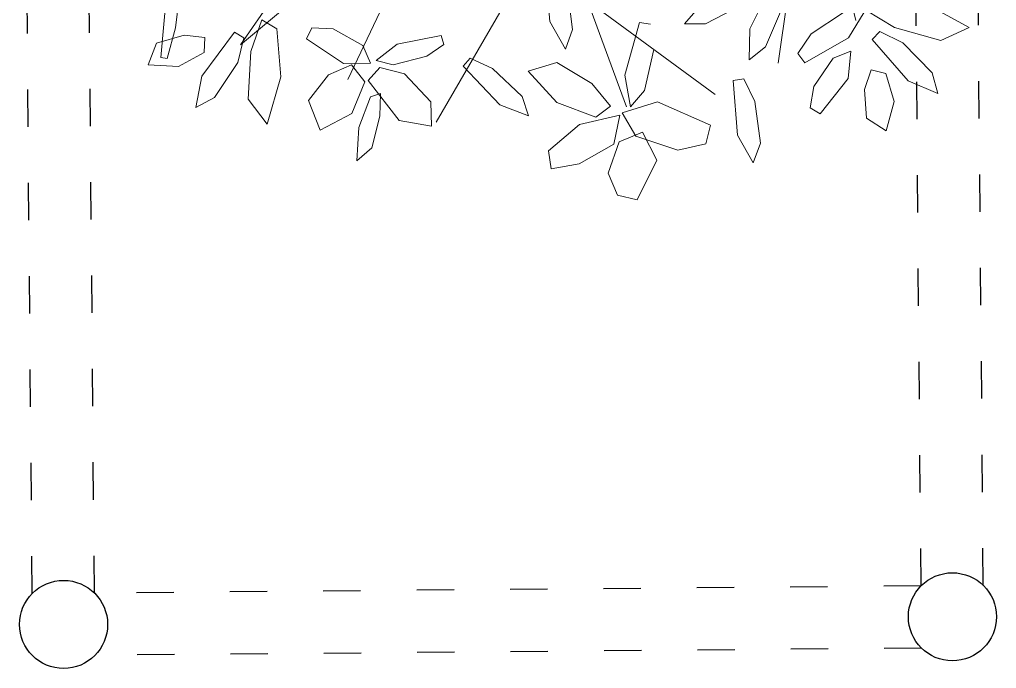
# Model space of a CAD drawing. Header units: centimetres. Extents: x 3413 to 9875, y 1 to 2456.
# Drawn here: x 8593.5 to 8907.3, y 727.1 to 935.6 of the extents above; entities that cross this region are included whole.
import ezdxf

# ---------------------------------------------------------------- set-up
doc = ezdxf.new("R2010")
doc.units = ezdxf.units.CM
doc.linetypes.add('raya espacio raya', pattern=[30, 12, -18])
doc.layers.add('beam', color=63, linetype='raya espacio raya')
doc.layers.add('cloumn', color=7, linetype='Continuous', lineweight=30)
doc.layers.add('furniture', color=63, linetype='Continuous', lineweight=20)

# ---------------------------------------------------------------- blocks, each defined once
blk = doc.blocks.new('tree_plan2-flat-1')
at = {"color": 60}
for p, q in [((-5892.53, 1920.78), (-5911.87, 1909.09)), ((-5901.36, 1910.88), (-5886.23, 1919.51)), ((-5916.17, 1910.94), (-5908.95, 1912.91)), ((-5910.83, 1902.76), (-5916.17, 1910.94)), ((-5908.95, 1912.91), (-5901.62, 1907.35)), ((-5911.87, 1909.09), (-5910.89, 1907.27)), ((-5910.89, 1907.27), (-5901.36, 1910.88)), ((-5901.62, 1907.35), (-5898.3, 1901.5)), ((-5902.3, 1898.79), (-5910.83, 1902.76)), ((-5898.3, 1901.5), (-5902.3, 1898.79)), ((-5918.18, 1890.55), (-5908.87, 1894.99)), ((-5908.87, 1894.99), (-5891.28, 1894.84)), ((-5891.28, 1894.84), (-5890.95, 1891.29)), ((-5912.01, 1887.54), (-5918.18, 1890.55)), ((-5890.95, 1891.29), (-5898.52, 1888.18)), ((-5893.14, 1886.9), (-5882.88, 1890.1)), ((-5882.88, 1890.1), (-5882.33, 1884.49)), ((-5898.52, 1888.18), (-5912.01, 1887.54)), ((-5906.06, 1878.52), (-5893.14, 1886.9)), ((-5882.33, 1884.49), (-5894.06, 1874.29)), ((-5908.93, 1868.93), (-5906.06, 1878.52)), ((-5894.06, 1874.29), (-5908.93, 1868.93)), ((-5879.31, 1874.9), (-5875.43, 1875.6)), ((-5878.71, 1860.66), (-5879.31, 1874.9)), ((-5875.43, 1875.6), (-5871.69, 1869.87)), ((-5871.69, 1869.87), (-5870.4, 1859.04)), ((-5900.39, 1854.08), (-5894.97, 1862.7)), ((-5894.97, 1862.7), (-5884.46, 1862.44)), ((-5884.46, 1862.44), (-5877.49, 1858.36)), ((-5877.49, 1858.36), (-5879.42, 1851.66)), ((-5873.44, 1853.68), (-5878.71, 1860.66)), ((-5870.4, 1859.04), (-5873.44, 1853.68)), ((-5890, 1848.98), (-5900.39, 1854.08)), ((-5879.42, 1851.66), (-5890, 1848.98)), ((-5869.62, 1847.51), (-5871.7, 1852.8)), ((-5871.7, 1852.8), (-5863.51, 1850.46)), ((-5882.87, 1835.35), (-5878.4, 1851.06)), ((-5878.4, 1851.06), (-5872.79, 1850.47)), ((-5872.79, 1850.47), (-5869.78, 1842.92)), ((-5863.51, 1850.46), (-5852.84, 1840.68)), ((-5882.19, 1847.33), (-5892.39, 1844.5)), ((-5885.41, 1841.19), (-5879.49, 1845.38)), ((-5879.49, 1845.38), (-5882.19, 1847.33)), ((-5861.01, 1840.48), (-5869.62, 1847.51)), ((-5892.39, 1844.5), (-5901.36, 1838.65)), ((-5869.78, 1842.92), (-5872.02, 1830.68)), ((-5895.15, 1837.22), (-5885.41, 1841.19)), ((-5854.64, 1838.26), (-5861.01, 1840.48)), ((-5852.84, 1840.68), (-5854.64, 1838.26)), ((-5901.36, 1838.65), (-5895.15, 1837.22)), ((-5878.2, 1825.9), (-5882.87, 1835.35)), ((-5872.02, 1830.68), (-5878.2, 1825.9)), ((-5859.7, 1812.36), (-5856.65, 1829.1)), ((-5856.65, 1829.1), (-5853.28, 1828.83)), ((-5853.28, 1828.83), (-5851.64, 1821.1)), ((-5828.58, 1815.23), (-5815.26, 1826.71)), ((-5851.64, 1821.1), (-5853.26, 1808.13)), ((-5816.6, 1817.15), (-5826.35, 1807.8)), ((-5832.84, 1805.9), (-5828.58, 1815.23))]:
    blk.add_line(p, q, dxfattribs=at)
at = {"color": 44}
for p, q in [((-5893.45, 1890.83), (-5740.04, 1895.54)), ((-5816.1, 1871.92), (-5893.45, 1890.83)), ((-5774.56, 1877.08), (-5881.99, 1856.45)), ((-5771.37, 1877.06), (-5836.15, 1779.1)), ((-5661.62, 1863.88), (-5770.26, 1736.12)), ((-5796.04, 1834.1), (-5876.26, 1825.51)), ((-5816.1, 1808.28), (-5816.1, 1758.47)), ((-5731.58, 1782.53), (-5796.04, 1748.16))]:
    blk.add_line(p, q, dxfattribs=at)
at = {"color": 62}
for p, q in [((-5857.09, 1802.75), (-5859.7, 1812.36)), ((-5848.22, 1797.96), (-5845.59, 1811.41)), ((-5845.59, 1811.41), (-5837.94, 1805.6)), ((-5853.26, 1808.13), (-5857.09, 1802.75)), ((-5826.35, 1807.8), (-5832.84, 1805.9)), ((-5837.94, 1805.6), (-5836.68, 1792.52)), ((-5844.61, 1785.1), (-5848.22, 1797.96)), ((-5836.68, 1792.52), (-5838.98, 1783.42)), ((-5828.26, 1785.61), (-5811.79, 1791.78)), ((-5811.79, 1791.78), (-5810.2, 1788.58)), ((-5866.47, 1786.84), (-5862.3, 1790.95)), ((-5862.3, 1790.95), (-5849.68, 1787.95)), ((-5859.9, 1780.49), (-5866.47, 1786.84)), ((-5849.68, 1787.95), (-5839.58, 1779.21)), ((-5835.36, 1778.12), (-5828.26, 1785.61)), ((-5838.98, 1783.42), (-5844.61, 1785.1)), ((-5816.15, 1782.96), (-5828.52, 1777.52)), ((-5848.23, 1775.32), (-5859.9, 1780.49)), ((-5839.58, 1779.21), (-5848.23, 1775.32)), ((-5841.94, 1771.1), (-5838.49, 1779.12)), ((-5838.49, 1779.12), (-5828.95, 1772.02)), ((-5799.65, 1774.43), (-5803.66, 1779.89)), ((-5803.66, 1779.89), (-5793.44, 1779.08)), ((-5828.52, 1777.52), (-5835.36, 1778.12)), ((-5856.82, 1771.2), (-5846.58, 1774.38)), ((-5846.58, 1774.38), (-5839.73, 1770.16)), ((-5787.53, 1768.48), (-5799.65, 1774.43)), ((-5860.76, 1764.7), (-5856.82, 1771.2)), ((-5839.73, 1770.16), (-5844.17, 1761.1)), ((-5837.61, 1757.59), (-5841.94, 1771.1)), ((-5828.95, 1772.02), (-5824.94, 1753.86)), ((-5858.17, 1758.66), (-5860.76, 1764.7)), ((-5844.17, 1761.1), (-5858.17, 1758.66)), ((-5800.62, 1756.26), (-5792.48, 1762)), ((-5830.69, 1751.54), (-5837.61, 1757.59)), ((-5822.35, 1744.98), (-5809.03, 1756.46)), ((-5806.59, 1754.12), (-5810.36, 1746.9)), ((-5809.03, 1756.46), (-5806.59, 1754.12)), ((-5794.25, 1754.51), (-5800.62, 1756.26)), ((-5824.94, 1753.86), (-5830.69, 1751.54)), ((-5826.61, 1735.65), (-5822.35, 1744.98)), ((-5810.36, 1746.9), (-5820.11, 1737.55)), ((-5820.11, 1737.55), (-5826.61, 1735.65)), ((-5801.51, 1731.41), (-5795.33, 1734.5)), ((-5801.18, 1727.66), (-5801.51, 1731.41)), ((-5793.07, 1707.34), (-5793.46, 1714.81))]:
    blk.add_line(p, q, dxfattribs=at)
at = {"color": 64}
for p, q in [((-5792.48, 1762), (-5775.71, 1764.88)), ((-5781.51, 1757.43), (-5794.25, 1754.51)), ((-5790.89, 1741.29), (-5789.77, 1744.87)), ((-5789.77, 1744.87), (-5782.15, 1745.12)), ((-5782.15, 1745.12), (-5770.5, 1740.8)), ((-5776.1, 1734.69), (-5790.89, 1741.29)), ((-5766.48, 1735.6), (-5776.1, 1734.69)), ((-5764.69, 1724.74), (-5765.64, 1735.44)), ((-5795.33, 1734.5), (-5784.23, 1734.86)), ((-5784.23, 1734.86), (-5779.09, 1731.55)), ((-5779.09, 1731.55), (-5786.68, 1727.1)), ((-5786.68, 1727.1), (-5801.18, 1727.66)), ((-5775.94, 1711.09), (-5772.06, 1728.25)), ((-5772.06, 1728.25), (-5768.52, 1727.82)), ((-5768.52, 1727.82), (-5767.09, 1719.76)), ((-5786.48, 1720.79), (-5780.06, 1722.8)), ((-5780.06, 1722.8), (-5778.25, 1718.32)), ((-5759.25, 1710.34), (-5764.69, 1724.74)), ((-5793.46, 1714.81), (-5786.48, 1720.79)), ((-5767.09, 1719.76), (-5769.32, 1706.44)), ((-5752.56, 1721.16), (-5750.48, 1705.5)), ((-5778.25, 1718.32), (-5783.95, 1710.83)), ((-5783.95, 1710.83), (-5793.07, 1707.34)), ((-5773.57, 1701.05), (-5775.94, 1711.09)), ((-5750.48, 1705.5), (-5759.25, 1710.34)), ((-5769.32, 1706.44), (-5773.57, 1701.05))]:
    blk.add_line(p, q, dxfattribs=at)

msp = doc.modelspace()

# ---------------------------------------------------------------- linework, layer by layer
at = {"layer": 'beam'}
for p, q in [((8883.038, 753.589), (8880.109, 1093.407)), ((8597.545, 751.128), (8594.621, 1090.402)), ((8617.544, 751.301), (8614.616, 1091.106)), ((8903.037, 753.761), (8900.138, 1090.111)), ((8883.038, 753.589), (8617.544, 751.301)), ((8883.21, 733.59), (8617.717, 731.301))]:
    msp.add_line(p, q, dxfattribs=at)
at = {"layer": 'cloumn'}
for centre in [(8893.124, 743.675), (8607.631, 741.215)]:
    msp.add_circle(centre, 14.142, dxfattribs=at)

# ---------------------------------------------------------------- block references
at = {"layer": 'furniture', "rotation": 53.73494987029701}
msp.add_blockref('tree_plan2-flat-1', (13675.128, 4560.747), dxfattribs=at)

doc.saveas('drawing.dxf')
